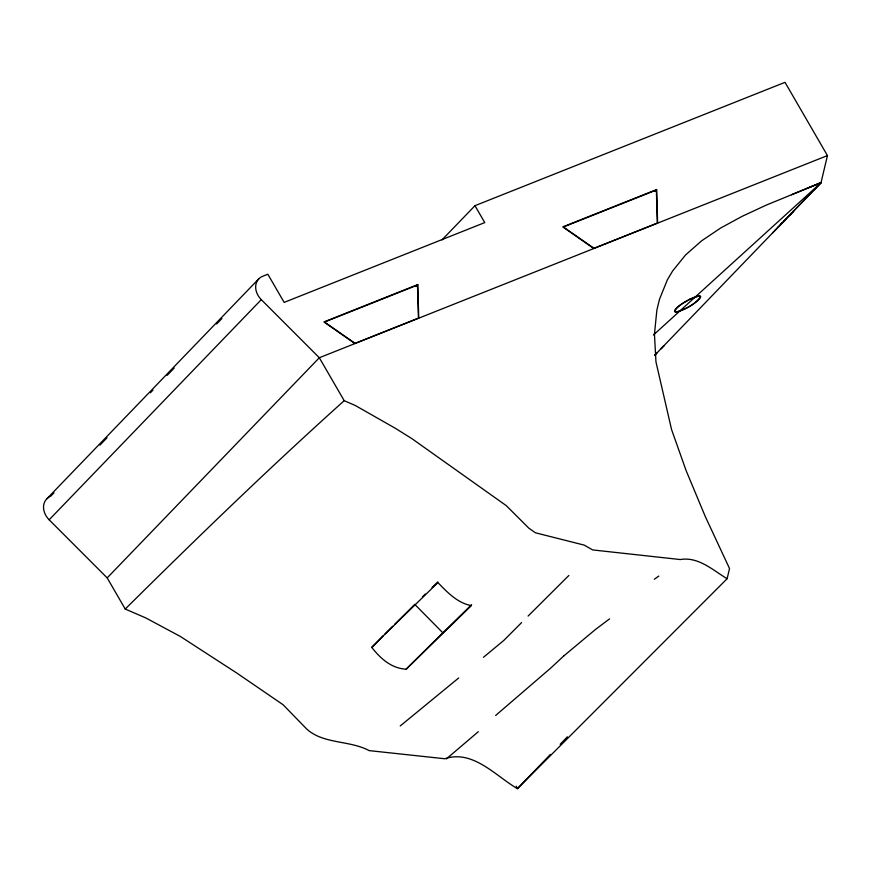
<?xml version="1.0" encoding="UTF-8"?>
<svg xmlns="http://www.w3.org/2000/svg" width="871" height="871" viewBox="0 0 871 871"><rect width="100%" height="100%" fill="white"/><g stroke="black" fill="none" stroke-linecap="round" stroke-linejoin="round"><path stroke-width="1.31" d="M49.19 497.069A16.636 13.228 43.9 0 0 49.157 519.802L107.187 577.898L125.228 609.036L145.838 617.953L180.341 636.451L237.184 673.305L283.097 704.748L306.951 729.256C323.718 744.248 349.826 740.198 369.162 750.617L444.765 758.75C472.79 749.387 495.196 775.582 517.407 788.669L727.111 578.736L729.528 568.523L705.325 516.634L686.065 470.46L671.563 429.555L655.961 361.879L654.448 334.235L656.865 310.152L659.478 299.308L667.393 279.765L672.641 270.946L685.575 254.963L701.612 240.821L720.546 228.082L742.157 216.324L766.24 205.121L821.026 182.638L827.45 155.582L785.021 82.331L474.967 205.687L441.967 239.928M676.767 311.905C685.27 309.281 695.646 304.415 700.534 296.51M657.028 352.864L654.524 355.455L821.026 182.638L791.51 194.756M662.777 346.898L663.854 345.765M776.105 229.28L774.82 230.597M790.901 213.918L793.568 211.152L792.73 212.023M784.695 220.363C781.744 223.422 784.684 220.363 784.303 220.766M786.088 218.915L785.468 219.557L790.226 214.625M792.458 212.306L791.946 212.829M783.552 221.55L785.076 219.96M662.842 346.821L664.029 345.591M777.433 227.897L780.481 224.729M781.222 223.967L780.274 224.947M789.311 215.562L791.739 213.047M793.263 211.468L821.026 182.638L806.938 188.43M778.87 226.406L776.758 228.594M258.948 278.676L46.816 498.833M661.416 348.302L662.396 347.279L660.719 349.031M814.211 189.726L821.026 182.638L817.564 184.064M782.485 222.649L781.047 224.141L782.594 222.541M790.008 214.843L790.748 214.07M793.013 211.729L793.568 211.152M782.169 222.987L782.833 222.29M50.464 496.47L54.002 492.801M99.958 445.092L107.035 437.754M150.335 392.81L152.991 390.056M167.134 375.379L174.2 368.041M216.629 324.012L221.931 318.503M49.157 519.802L261.289 299.646A16.636 13.228 43.9 0 1 262.596 276.314L267.833 274.223L284.153 302.4L484.755 222.595L474.967 205.687M107.187 577.898L319.319 357.741L827.45 155.582M415.903 286.548L417.786 284.588L418.744 318.187M654.774 191.511L656.658 189.551L657.616 223.15M772.773 232.731L773.513 231.958M773.884 231.577L776.203 229.171M550.407 754.428L517.407 788.669L516.274 786.241M560.195 744.259L567.369 736.812M528.087 616.069L568.85 575.481M521.598 622.591L503.852 640.392L483.459 657.311M125.228 609.036C196.824 538.115 269.183 468.032 344.197 400.682L355.226 405.472L395.009 428.097L411.809 438.581L506.269 505.637L528.795 528.131L535.393 532.78L584.169 545.104L592.694 549.928L680.262 559.541C698.357 556.449 712.859 570.124 727.111 578.736M371.569 647.273L437.917 582.59C447.28 592.269 457.504 603.059 471.363 605.639L406.147 669.2C391.329 668.34 380.681 658.672 371.928 647.632L383.088 635.83M385.004 633.925L392.679 626.293M394.607 624.387L414.759 604.354L442.806 632.771L471.636 604.659M406.147 669.2L442.806 632.771M422.446 596.864L425.331 594.055M432.06 587.49L437.819 581.872M653.457 334.976L821.037 182.649M563.885 655.852L595.535 629.417L609.58 618.867M478.321 731.684L446.355 758.924M563.689 656.026L550.635 668.155L495.643 715.472M458.69 677.965L400.225 725.968M654.317 579.237L658.803 576.09M690.104 299.167C684.486 302.477 677.159 305.601 674.611 311.426M689.81 299.308L698.912 295.955M417.786 284.588L323.914 321.943L354.933 343.577M656.658 189.551L562.786 226.906L593.815 248.529M676.723 311.916L675.765 311.992M699.021 295.944L700.524 296.467M675.526 311.97L674.622 311.459M261.289 299.646L319.319 357.741L344.197 400.682M681.851 310.261L681.786 310.283A14.97 3.081 -30.1 0 1 680.305 305.013A14.97 3.081 -30.1 0 1 700.589 296.608A14.97 3.081 -30.1 0 1 681.83 310.272L681.884 310.239M417.503 285.057L324.524 322.052L355.074 343.348L418.439 318.133L417.503 285.057M656.375 190.02L563.406 227.004L593.946 248.3L657.322 223.096L656.375 190.02"/></g></svg>
